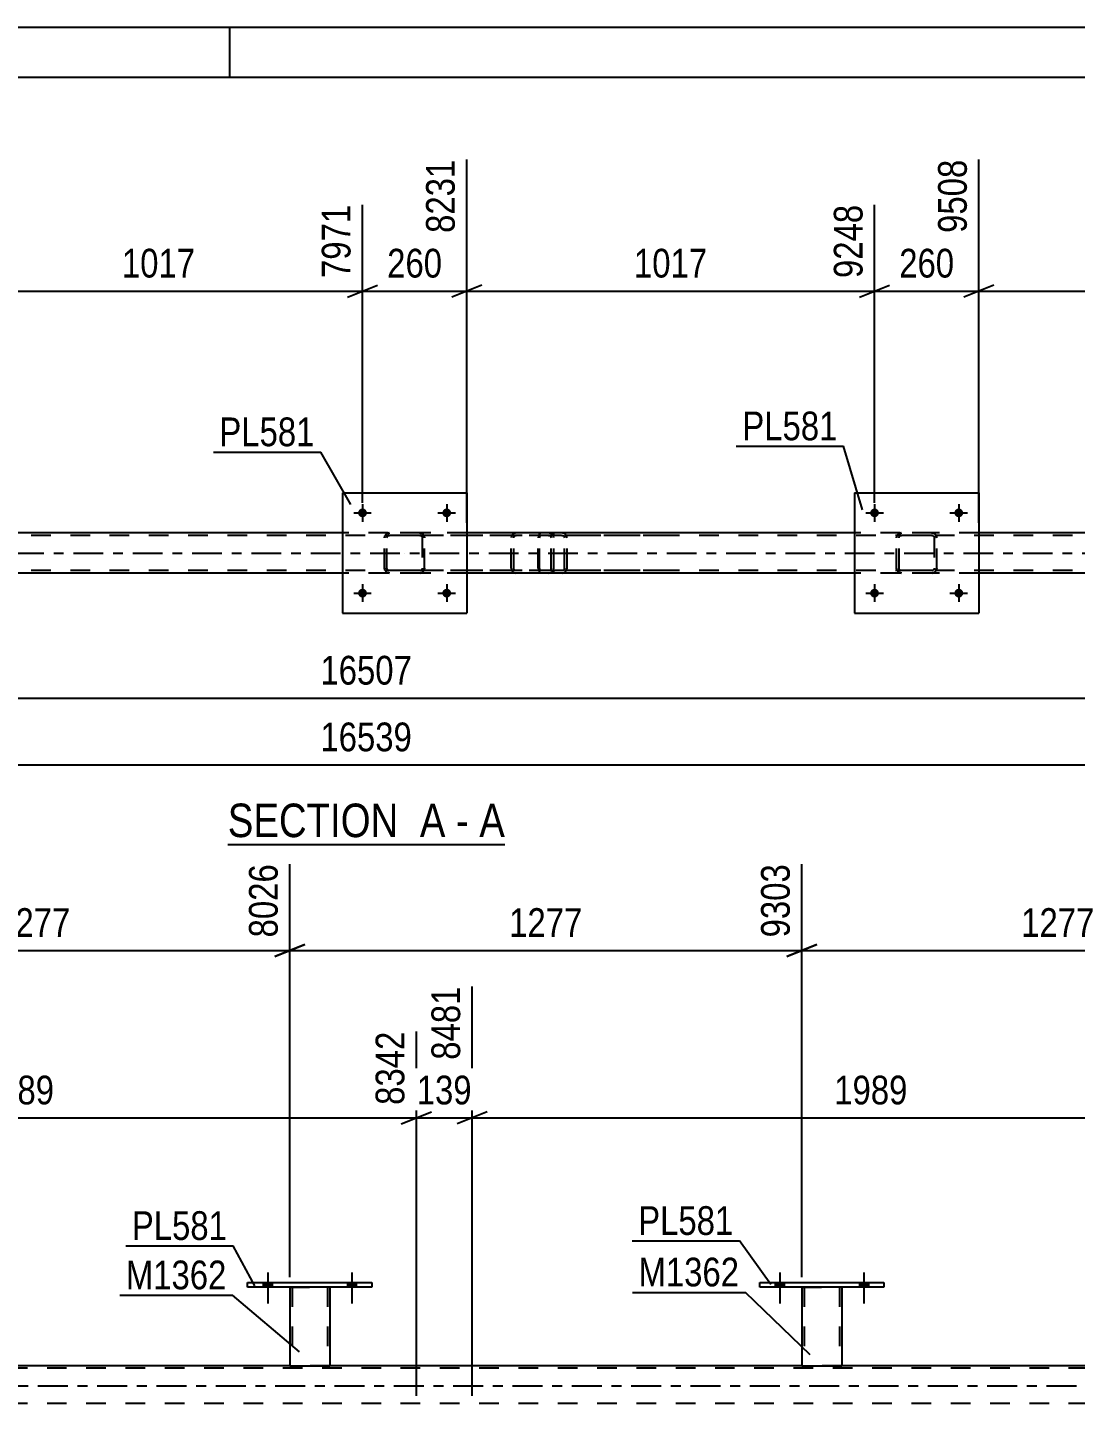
# Model space of a CAD drawing. Header units: millimetres. Extents: x 0 to 841, y 0 to 594.
# Drawn here: x 400.8 to 505.3, y 456.8 to 594 of the extents above; entities that cross this region are included whole.
import ezdxf

# ---------------------------------------------------------------- set-up
doc = ezdxf.new("R2010")
doc.units = ezdxf.units.MM
doc.linetypes.add('DXK_LINE_DOT2', pattern=[3.9198, 1.9599, -1.9599])
doc.linetypes.add('DXK_LINE_DOT3', pattern=[5.9187, 2.979, -0.9799, 0.9799, -0.9799])
doc.styles.add('Arial Narrow', font='ARIALN.TTF', dxfattribs={"height": 0.2})

# ---------------------------------------------------------------- blocks, each defined once
blk = doc.blocks.new('Unknown-318894806-1133')
at = {"color": 5, "linetype": 'Continuous'}
for p, q in [((841, 594), (0, 594)), ((421, 589), (421, 594)), ((836, 589), (5, 589))]:
    blk.add_line(p, q, dxfattribs=at)
blk = doc.blocks.new('Unknown-318894806-11 - 4784')
at = {"color": 6, "linetype": 'Continuous'}
blk.add_line((420.78, 512.52), (448.43, 512.52), dxfattribs=at)
at = {"color": 0, "linetype": 'Continuous'}
for points in [[(438.89, 513.27), (438.89, 516.77), (420.78, 516.77), (420.78, 513.27)], [(442.5, 513.27), (442.5, 516.77), (439.94, 516.77), (439.94, 513.27)], [(444.82, 513.27), (444.82, 516.77), (443.55, 516.77), (443.55, 513.27)], [(448.43, 513.27), (448.43, 516.77), (445.87, 516.77), (445.87, 513.27)]]:
    blk.add_wipeout(points, dxfattribs=at)
at = {"color": 7, "linetype": 'Continuous', "style": 'Arial Narrow'}
for s, p in [('SECTION ', (420.78, 513.27)), ('A', (439.94, 513.27)), ('A', (445.87, 513.27)), ('-', (443.55, 513.27))]:
    blk.add_text(s, height=3.34, dxfattribs=at).set_placement(p)
blk = doc.blocks.new('Bolt-318894806-4914 - 4784')
at = {"linetype": 'Continuous'}
for points in [[(434.66, 545.6, -1), (433.78, 545.6, -1)], [(443.06, 545.6, -1), (442.18, 545.6, -1)]]:
    blk.add_hatch(color=1, dxfattribs=at).paths.add_polyline_path(points)
at = {"color": 1, "linetype": 'Continuous'}
for p, q in [((434.22, 546.48), (434.22, 544.72)), ((442.62, 546.48), (442.62, 544.72)), ((433.34, 545.6), (435.1, 545.6)), ((441.74, 545.6), (443.5, 545.6))]:
    blk.add_line(p, q, dxfattribs=at)
blk = doc.blocks.new('Part-318894806-4804 - 4784')
at = {"color": 7, "linetype": 'DXK_LINE_DOT2'}
for p, q in [((452.79, 543.6), (437.8, 543.6)), ((452.79, 543.36), (437.8, 543.36)), ((449.55, 543.6), (449.36, 543.56)), ((449.37, 543.29), (449.45, 543.34)), ((449.45, 543.34), (449.55, 543.36)), ((452.98, 543.56), (452.79, 543.6)), ((452.79, 543.36), (452.88, 543.34)), ((452.88, 543.34), (452.97, 543.29)), ((449.08, 543.29), (449.04, 543.12)), ((449.04, 540.08), (449.04, 543.12)), ((449.08, 543.3), (449.08, 543.29)), ((449.3, 543.12), (449.32, 543.21)), ((449.3, 540.08), (449.3, 543.12)), ((449.32, 543.21), (449.37, 543.29)), ((452.97, 543.29), (453.02, 543.21)), ((453.02, 543.21), (453.04, 543.12)), ((453.04, 540.08), (453.04, 543.12)), ((453.26, 543.29), (453.26, 543.3)), ((453.3, 543.12), (453.26, 543.29)), ((453.3, 540.08), (453.3, 543.12)), ((452.79, 539.84), (437.8, 539.84)), ((452.79, 539.6), (437.8, 539.6)), ((449.04, 540.08), (449.08, 539.9)), ((449.32, 539.99), (449.3, 540.08)), ((449.37, 539.91), (449.32, 539.99)), ((449.36, 539.64), (449.55, 539.6)), ((449.45, 539.86), (449.37, 539.91)), ((449.55, 539.84), (449.45, 539.86)), ((452.88, 539.86), (452.79, 539.84)), ((452.79, 539.6), (452.98, 539.64)), ((452.97, 539.91), (452.88, 539.86)), ((453.02, 539.99), (452.97, 539.91)), ((453.04, 540.08), (453.02, 539.99)), ((453.26, 539.9), (453.3, 540.08))]:
    blk.add_line(p, q, dxfattribs=at)
for centre, start, end in [((449.53, 543.1), 110.7583, 155.68), ((452.81, 543.1), 24.32, 69.2417), ((449.53, 540.1), 204.32, 249.2417), ((452.81, 540.1), 290.7583, 335.68)]:
    blk.add_arc(centre, 0.496, start, end, dxfattribs=at)
blk = doc.blocks.new('Part-318894806-4817 - 4784')
at = {"color": 7, "linetype": 'DXK_LINE_DOT2'}
for p, q in [((451.83, 543.46), (451.77, 543.3)), ((451.92, 543.56), (451.83, 543.46)), ((452.02, 543.6), (451.92, 543.56)), ((451.93, 543.29), (451.97, 543.34)), ((451.97, 543.34), (452.02, 543.36)), ((464.18, 543.6), (452.02, 543.6)), ((464.18, 543.36), (452.02, 543.36)), ((453.3, 543.36), (453.3, 543.6)), ((454.31, 543.56), (454.11, 543.6)), ((454.11, 543.36), (454.21, 543.34)), ((454.21, 543.34), (454.29, 543.29)), ((451.77, 543.3), (451.75, 543.12)), ((451.75, 540.08), (451.75, 543.12)), ((451.89, 543.12), (451.9, 543.21)), ((451.89, 540.08), (451.89, 543.12)), ((451.9, 543.21), (451.93, 543.29)), ((454.29, 543.29), (454.34, 543.21)), ((454.34, 543.21), (454.36, 543.12)), ((454.36, 540.08), (454.36, 543.12)), ((454.58, 543.29), (454.58, 543.3)), ((454.62, 543.12), (454.58, 543.29)), ((454.62, 540.08), (454.62, 543.12)), ((451.75, 540.08), (451.77, 539.9)), ((451.77, 539.9), (451.83, 539.74)), ((451.83, 539.74), (451.92, 539.64)), ((451.9, 539.99), (451.89, 540.08)), ((451.93, 539.91), (451.9, 539.99)), ((451.92, 539.64), (452.02, 539.6)), ((451.97, 539.86), (451.93, 539.91)), ((452.02, 539.84), (451.97, 539.86)), ((464.18, 539.84), (452.02, 539.84)), ((464.18, 539.6), (452.02, 539.6)), ((453.3, 539.6), (453.3, 539.84)), ((454.21, 539.86), (454.11, 539.84)), ((454.11, 539.6), (454.31, 539.64)), ((454.29, 539.91), (454.21, 539.86)), ((454.34, 539.99), (454.29, 539.91)), ((454.36, 540.08), (454.34, 539.99)), ((454.58, 539.9), (454.62, 540.08))]:
    blk.add_line(p, q, dxfattribs=at)
for centre, start, end in [((454.13, 543.11), 23.8494, 68.8059), ((454.13, 540.1), 291.1941, 336.1505)]:
    blk.add_arc(centre, 0.492, start, end, dxfattribs=at)
blk = doc.blocks.new('Part-318894806-4839 - 4784')
at = {"color": 7, "linetype": 'DXK_LINE_DOT2'}
for p, q in [((436.71, 543.56), (436.9, 543.6)), ((436.9, 543.6), (436.71, 543.56)), ((436.73, 543.29), (436.81, 543.34)), ((436.81, 543.34), (436.9, 543.36)), ((439.94, 543.6), (436.9, 543.6)), ((439.94, 543.36), (436.9, 543.36)), ((439.94, 543.6), (440.12, 543.56)), ((440.12, 543.56), (439.94, 543.6)), ((439.94, 543.36), (440.03, 543.34)), ((440.03, 543.34), (440.11, 543.29)), ((436.42, 543.12), (436.45, 543.3)), ((436.45, 543.3), (436.42, 543.12)), ((436.42, 540.08), (436.42, 543.12)), ((436.66, 543.12), (436.68, 543.21)), ((436.66, 540.08), (436.66, 543.12)), ((436.68, 543.21), (436.73, 543.29)), ((440.11, 543.29), (440.16, 543.21)), ((440.16, 543.21), (440.18, 543.12)), ((440.18, 543.12), (440.18, 540.08)), ((440.38, 543.3), (440.42, 543.12)), ((440.42, 543.12), (440.38, 543.3)), ((440.42, 540.08), (440.42, 543.12)), ((436.45, 539.9), (436.42, 540.08)), ((436.42, 540.08), (436.45, 539.9)), ((436.68, 539.99), (436.66, 540.08)), ((436.73, 539.91), (436.68, 539.99)), ((436.9, 539.6), (436.71, 539.64)), ((436.71, 539.64), (436.9, 539.6)), ((436.81, 539.86), (436.73, 539.91)), ((436.9, 539.84), (436.81, 539.86)), ((439.94, 539.84), (436.9, 539.84)), ((439.94, 539.6), (436.9, 539.6)), ((440.03, 539.86), (439.94, 539.84)), ((440.12, 539.64), (439.94, 539.6)), ((439.94, 539.6), (440.12, 539.64)), ((440.11, 539.91), (440.03, 539.86)), ((440.16, 539.99), (440.11, 539.91)), ((440.18, 540.08), (440.16, 539.99)), ((440.42, 540.08), (440.38, 539.9)), ((440.38, 539.9), (440.42, 540.08))]:
    blk.add_line(p, q, dxfattribs=at)
at = {"color": 7, "linetype": 'DXK_LINE_DOT3'}
blk.add_line((438.42, 541.6), (438.42, 541.6), dxfattribs=at)
at = {"color": 7, "linetype": 'DXK_LINE_DOT2'}
for centre, start, end in [((436.9, 543.12), 112.5, 157.5), ((436.9, 543.12), 112.5, 157.5), ((439.94, 543.12), 22.5, 67.5), ((439.94, 543.12), 22.5, 67.5), ((436.9, 540.08), 202.5, 247.5), ((436.9, 540.08), 202.5, 247.5), ((439.94, 540.08), 292.5, 337.5), ((439.94, 540.08), 292.5, 337.5)]:
    blk.add_arc(centre, 0.48, start, end, dxfattribs=at)
blk = doc.blocks.new('Part-318894806-4844 - 4784')
at = {"color": 2, "linetype": 'Continuous'}
for p, q in [((432.22, 547.6), (432.22, 535.6)), ((432.22, 547.6), (444.62, 547.6)), ((444.62, 547.6), (444.62, 535.6)), ((432.22, 535.6), (444.62, 535.6))]:
    blk.add_line(p, q, dxfattribs=at)
blk = doc.blocks.new('Part-318894806-4845 - 4784')
at = {"color": 7, "linetype": 'DXK_LINE_DOT2'}
for p, q in [((487.79, 543.56), (487.98, 543.6)), ((487.98, 543.6), (487.79, 543.56)), ((487.81, 543.29), (487.89, 543.34)), ((487.89, 543.34), (487.98, 543.36)), ((491.02, 543.6), (487.98, 543.6)), ((491.02, 543.36), (487.98, 543.36)), ((491.02, 543.6), (491.2, 543.56)), ((491.2, 543.56), (491.02, 543.6)), ((491.02, 543.36), (491.11, 543.34)), ((491.11, 543.34), (491.19, 543.29)), ((487.5, 543.12), (487.53, 543.3)), ((487.53, 543.3), (487.5, 543.12)), ((487.5, 540.08), (487.5, 543.12)), ((487.74, 543.12), (487.76, 543.21)), ((487.74, 540.08), (487.74, 543.12)), ((487.76, 543.21), (487.81, 543.29)), ((491.19, 543.29), (491.24, 543.21)), ((491.24, 543.21), (491.26, 543.12)), ((491.26, 543.12), (491.26, 540.08)), ((491.46, 543.3), (491.5, 543.12)), ((491.5, 543.12), (491.46, 543.3)), ((491.5, 540.08), (491.5, 543.12)), ((487.53, 539.9), (487.5, 540.08)), ((487.5, 540.08), (487.53, 539.9)), ((487.76, 539.99), (487.74, 540.08)), ((487.81, 539.91), (487.76, 539.99)), ((487.98, 539.6), (487.79, 539.64)), ((487.79, 539.64), (487.98, 539.6)), ((487.89, 539.86), (487.81, 539.91)), ((487.98, 539.84), (487.89, 539.86)), ((491.02, 539.84), (487.98, 539.84)), ((491.02, 539.6), (487.98, 539.6)), ((491.11, 539.86), (491.02, 539.84)), ((491.2, 539.64), (491.02, 539.6)), ((491.02, 539.6), (491.2, 539.64)), ((491.19, 539.91), (491.11, 539.86)), ((491.24, 539.99), (491.19, 539.91)), ((491.26, 540.08), (491.24, 539.99)), ((491.5, 540.08), (491.46, 539.9)), ((491.46, 539.9), (491.5, 540.08))]:
    blk.add_line(p, q, dxfattribs=at)
at = {"color": 7, "linetype": 'DXK_LINE_DOT3'}
blk.add_line((489.5, 541.6), (489.5, 541.6), dxfattribs=at)
at = {"color": 7, "linetype": 'DXK_LINE_DOT2'}
for centre, start, end in [((487.98, 543.12), 112.5, 157.5), ((487.98, 543.12), 112.5, 157.5), ((491.02, 543.12), 22.5, 67.5), ((491.02, 543.12), 22.5, 67.5), ((487.98, 540.08), 202.5, 247.5), ((487.98, 540.08), 202.5, 247.5), ((491.02, 540.08), 292.5, 337.5), ((491.02, 540.08), 292.5, 337.5)]:
    blk.add_arc(centre, 0.48, start, end, dxfattribs=at)
blk = doc.blocks.new('Part-318894806-4850 - 4784')
at = {"color": 2, "linetype": 'Continuous'}
for p, q in [((483.3, 547.6), (483.3, 535.6)), ((483.3, 547.6), (495.7, 547.6)), ((495.7, 547.6), (495.7, 535.6)), ((483.3, 535.6), (495.7, 535.6))]:
    blk.add_line(p, q, dxfattribs=at)
blk = doc.blocks.new('Bolt-318894806-4916 - 4784')
at = {"linetype": 'Continuous'}
for points in [[(485.74, 545.6, -1), (484.86, 545.6, -1)], [(494.14, 545.6, -1), (493.26, 545.6, -1)]]:
    blk.add_hatch(color=1, dxfattribs=at).paths.add_polyline_path(points)
at = {"color": 1, "linetype": 'Continuous'}
for p, q in [((485.3, 546.48), (485.3, 544.72)), ((493.7, 546.48), (493.7, 544.72)), ((484.42, 545.6), (486.18, 545.6)), ((492.82, 545.6), (494.58, 545.6))]:
    blk.add_line(p, q, dxfattribs=at)
blk = doc.blocks.new('Bolt-318894806-4915 - 4784')
at = {"linetype": 'Continuous'}
for points in [[(485.74, 537.6, -1), (484.86, 537.6, -1)], [(494.14, 537.6, -1), (493.26, 537.6, -1)]]:
    blk.add_hatch(color=1, dxfattribs=at).paths.add_polyline_path(points)
at = {"color": 1, "linetype": 'Continuous'}
for p, q in [((485.3, 538.48), (485.3, 536.72)), ((493.7, 538.48), (493.7, 536.72)), ((484.42, 537.6), (486.18, 537.6)), ((492.82, 537.6), (494.58, 537.6))]:
    blk.add_line(p, q, dxfattribs=at)
blk = doc.blocks.new('Bolt-318894806-4913 - 4784')
at = {"linetype": 'Continuous'}
for points in [[(434.66, 537.6, -1), (433.78, 537.6, -1)], [(443.06, 537.6, -1), (442.18, 537.6, -1)]]:
    blk.add_hatch(color=1, dxfattribs=at).paths.add_polyline_path(points)
at = {"color": 1, "linetype": 'Continuous'}
for p, q in [((434.22, 538.48), (434.22, 536.72)), ((442.62, 538.48), (442.62, 536.72)), ((433.34, 537.6), (435.1, 537.6)), ((441.74, 537.6), (443.5, 537.6))]:
    blk.add_line(p, q, dxfattribs=at)
blk = doc.blocks.new('Part-318894806-4962 - 4784')
at = {"color": 7, "linetype": 'DXK_LINE_DOT2'}
for p, q in [((716.7, 543.36), (115.36, 543.36)), ((444.62, 543.6), (432.22, 543.6)), ((495.7, 543.6), (483.3, 543.6)), ((716.7, 539.84), (115.36, 539.84)), ((444.62, 539.6), (432.22, 539.6)), ((495.7, 539.6), (483.3, 539.6))]:
    blk.add_line(p, q, dxfattribs=at)
at = {"color": 2, "linetype": 'Continuous'}
for p, q in [((432.22, 543.6), (393.54, 543.6)), ((483.3, 543.6), (444.62, 543.6)), ((534.38, 543.6), (495.7, 543.6)), ((432.22, 539.6), (393.54, 539.6)), ((483.3, 539.6), (444.62, 539.6)), ((534.38, 539.6), (495.7, 539.6))]:
    blk.add_line(p, q, dxfattribs=at)
at = {"color": 7, "linetype": 'DXK_LINE_DOT3'}
blk.add_line((115.36, 541.6), (716.7, 541.6), dxfattribs=at)
blk = doc.blocks.new('Part-318894806-3315 - 3231')
at = {"color": 2, "linetype": 'Continuous'}
for p, q in [((422.76, 468.87), (435.16, 468.87)), ((422.76, 468.39), (422.76, 468.87)), ((435.16, 468.39), (422.76, 468.39)), ((435.16, 468.87), (435.16, 468.39))]:
    blk.add_line(p, q, dxfattribs=at)
blk = doc.blocks.new('Part-318894806-3288 - 3231')
at = {"color": 2, "linetype": 'Continuous'}
for p, q in [((426.96, 468.39), (426.96, 460.55)), ((430.96, 468.39), (430.96, 460.55)), ((426.96, 460.55), (430.96, 460.55))]:
    blk.add_line(p, q, dxfattribs=at)
at = {"color": 7, "linetype": 'DXK_LINE_DOT2'}
for p, q in [((426.96, 468.39), (430.96, 468.39)), ((426.96, 468.39), (426.96, 468.39)), ((426.96, 468.39), (426.96, 468.39)), ((427.2, 468.39), (427.2, 460.55)), ((430.72, 468.39), (430.72, 460.55)), ((430.96, 468.39), (430.96, 468.39)), ((430.96, 468.39), (430.96, 468.39)), ((430.67, 460.55), (430.7, 460.55)), ((430.67, 460.55), (430.7, 460.55)), ((430.7, 460.55), (430.72, 460.55)), ((430.7, 460.55), (430.72, 460.55))]:
    blk.add_line(p, q, dxfattribs=at)
blk = doc.blocks.new('Part-318894806-3305 - 3231')
at = {"color": 2, "linetype": 'Continuous'}
for p, q in [((473.84, 468.87), (486.24, 468.87)), ((473.84, 468.39), (473.84, 468.87)), ((486.24, 468.39), (473.84, 468.39)), ((486.24, 468.87), (486.24, 468.39))]:
    blk.add_line(p, q, dxfattribs=at)
blk = doc.blocks.new('Part-318894806-3310 - 3231')
at = {"color": 2, "linetype": 'Continuous'}
for p, q in [((478.04, 468.39), (478.04, 460.55)), ((482.04, 468.39), (482.04, 460.55)), ((478.04, 460.55), (482.04, 460.55))]:
    blk.add_line(p, q, dxfattribs=at)
at = {"color": 7, "linetype": 'DXK_LINE_DOT2'}
for p, q in [((478.04, 468.39), (482.04, 468.39)), ((478.04, 468.39), (478.04, 468.39)), ((478.04, 468.39), (478.04, 468.39)), ((478.28, 468.39), (478.28, 460.55)), ((481.8, 468.39), (481.8, 460.55)), ((482.04, 468.39), (482.04, 468.39)), ((482.04, 468.39), (482.04, 468.39)), ((481.75, 460.55), (481.79, 460.55)), ((481.75, 460.55), (481.79, 460.55)), ((481.79, 460.55), (481.8, 460.55)), ((481.79, 460.55), (481.8, 460.55))]:
    blk.add_line(p, q, dxfattribs=at)
blk = doc.blocks.new('Bolt-318894806-3455 - 3231')
at = {"linetype": 'Continuous'}
for points in [[(475.4, 468.39), (476.28, 468.39), (476.28, 468.87), (475.4, 468.87)], [(483.8, 468.39), (484.68, 468.39), (484.68, 468.87), (483.8, 468.87)]]:
    blk.add_hatch(color=1, dxfattribs=at).paths.add_polyline_path(points)
at = {"color": 1, "linetype": 'Continuous'}
for p, q in [((475.84, 469.87), (475.84, 466.75)), ((484.24, 469.87), (484.24, 466.75)), ((475.4, 468.87), (475.4, 468.39)), ((476.28, 468.87), (476.28, 468.39)), ((483.8, 468.87), (483.8, 468.39)), ((484.68, 468.87), (484.68, 468.39))]:
    blk.add_line(p, q, dxfattribs=at)
blk = doc.blocks.new('Bolt-318894806-3456 - 3231')
at = {"linetype": 'Continuous'}
for points in [[(475.4, 468.39), (476.28, 468.39), (476.28, 468.87), (475.4, 468.87)], [(483.8, 468.39), (484.68, 468.39), (484.68, 468.87), (483.8, 468.87)]]:
    blk.add_hatch(color=1, dxfattribs=at).paths.add_polyline_path(points)
at = {"color": 1, "linetype": 'Continuous'}
for p, q in [((475.84, 469.87), (475.84, 466.75)), ((484.24, 469.87), (484.24, 466.75)), ((475.4, 468.87), (475.4, 468.39)), ((476.28, 468.87), (476.28, 468.39)), ((483.8, 468.87), (483.8, 468.39)), ((484.68, 468.87), (484.68, 468.39))]:
    blk.add_line(p, q, dxfattribs=at)
blk = doc.blocks.new('Bolt-318894806-3481 - 3231')
at = {"linetype": 'Continuous'}
for points in [[(424.32, 468.39), (425.2, 468.39), (425.2, 468.87), (424.32, 468.87)], [(432.72, 468.39), (433.6, 468.39), (433.6, 468.87), (432.72, 468.87)]]:
    blk.add_hatch(color=1, dxfattribs=at).paths.add_polyline_path(points)
at = {"color": 1, "linetype": 'Continuous'}
for p, q in [((424.76, 469.87), (424.76, 466.75)), ((433.16, 469.87), (433.16, 466.75)), ((424.32, 468.87), (424.32, 468.39)), ((425.2, 468.87), (425.2, 468.39)), ((432.72, 468.87), (432.72, 468.39)), ((433.6, 468.87), (433.6, 468.39))]:
    blk.add_line(p, q, dxfattribs=at)
blk = doc.blocks.new('Bolt-318894806-3482 - 3231')
at = {"linetype": 'Continuous'}
for points in [[(424.32, 468.39), (425.2, 468.39), (425.2, 468.87), (424.32, 468.87)], [(432.72, 468.39), (433.6, 468.39), (433.6, 468.87), (432.72, 468.87)]]:
    blk.add_hatch(color=1, dxfattribs=at).paths.add_polyline_path(points)
at = {"color": 1, "linetype": 'Continuous'}
for p, q in [((424.76, 469.87), (424.76, 466.75)), ((433.16, 469.87), (433.16, 466.75)), ((424.32, 468.87), (424.32, 468.39)), ((425.2, 468.87), (425.2, 468.39)), ((432.72, 468.87), (432.72, 468.39)), ((433.6, 468.87), (433.6, 468.39))]:
    blk.add_line(p, q, dxfattribs=at)
blk = doc.blocks.new('Part-318894806-3655 - 3231')
at = {"color": 7, "linetype": 'DXK_LINE_DOT2'}
for p, q in [((749.65, 460.31), (105.91, 460.31)), ((430.96, 460.55), (426.96, 460.55)), ((482.04, 460.55), (478.04, 460.55)), ((749.65, 456.79), (105.91, 456.79))]:
    blk.add_line(p, q, dxfattribs=at)
at = {"color": 2, "linetype": 'Continuous'}
for p, q in [((426.96, 460.55), (277.72, 460.55)), ((478.04, 460.55), (430.96, 460.55)), ((529.12, 460.55), (482.04, 460.55))]:
    blk.add_line(p, q, dxfattribs=at)
at = {"color": 7, "linetype": 'DXK_LINE_DOT3'}
blk.add_line((105.91, 458.55), (749.65, 458.55), dxfattribs=at)
blk = doc.blocks.new('StraightDimension-318894806-5026 - 4784')
at = {"color": 7, "linetype": 'Continuous'}
blk.add_line((115.36, 527.13), (753.82, 527.13), dxfattribs=at)
at = {"color": 0}
blk.add_wipeout([(439.76, 527.88), (439.76, 532.08), (429.42, 532.08), (429.42, 527.88)], dxfattribs=at)
at = {"color": 3, "style": 'Arial Narrow'}
blk.add_text('16507', height=2.863, dxfattribs=at).set_placement((430.02, 528.48))
blk = doc.blocks.new('StraightDimension-318894806-5314 - 4784')
at = {"color": 7, "linetype": 'Continuous'}
for p, q in [((393.54, 544.6), (393.54, 580.83)), ((434.22, 546.6), (434.22, 576.33)), ((395.04, 568.32), (392.04, 567.12)), ((432.72, 567.12), (435.72, 568.32)), ((393.54, 567.72), (434.22, 567.72))]:
    blk.add_line(p, q, dxfattribs=at)
at = {"color": 0}
blk.add_wipeout([(418.13, 568.47), (418.13, 572.67), (409.62, 572.67), (409.62, 568.47)], dxfattribs=at)
at = {"color": 3, "style": 'Arial Narrow'}
blk.add_text('1017', height=2.863, dxfattribs=at).set_placement((410.22, 569.07))
at = {"color": 0, "linetype": 'Continuous'}
blk.add_wipeout([(433.62, 576.93), (429.42, 576.93), (429.42, 568.42), (433.62, 568.42)], dxfattribs=at)
at = {"color": 3, "linetype": 'Continuous', "style": 'Arial Narrow'}
blk.add_text('7971', height=2.863, rotation=90.0002, dxfattribs=at).set_placement((433.02, 569.02))
blk = doc.blocks.new('StraightDimension-318894806-5334 - 4784')
at = {"color": 7, "linetype": 'Continuous'}
for p, q in [((444.62, 544.6), (444.62, 580.83)), ((434.22, 546.6), (434.22, 576.33)), ((432.72, 567.12), (435.72, 568.32)), ((446.12, 568.32), (443.12, 567.12)), ((434.22, 567.72), (444.62, 567.72))]:
    blk.add_line(p, q, dxfattribs=at)
at = {"color": 0}
blk.add_wipeout([(442.76, 568.47), (442.76, 572.67), (436.08, 572.67), (436.08, 568.47)], dxfattribs=at)
at = {"color": 3, "style": 'Arial Narrow'}
blk.add_text('260', height=2.863, dxfattribs=at).set_placement((436.68, 569.07))
at = {"color": 0, "linetype": 'Continuous'}
blk.add_wipeout([(444.02, 581.43), (439.82, 581.43), (439.82, 572.92), (444.02, 572.92)], dxfattribs=at)
at = {"color": 3, "linetype": 'Continuous', "style": 'Arial Narrow'}
blk.add_text('8231', height=2.863, rotation=90.0002, dxfattribs=at).set_placement((443.42, 573.52))
blk = doc.blocks.new('StraightDimension-318894806-5354 - 4784')
at = {"color": 7, "linetype": 'Continuous'}
for p, q in [((444.62, 544.6), (444.62, 580.83)), ((485.3, 546.6), (485.3, 576.33)), ((446.12, 568.32), (443.12, 567.12)), ((483.8, 567.12), (486.8, 568.32)), ((444.62, 567.72), (485.3, 567.72))]:
    blk.add_line(p, q, dxfattribs=at)
at = {"color": 0}
blk.add_wipeout([(469.21, 568.47), (469.21, 572.67), (460.7, 572.67), (460.7, 568.47)], dxfattribs=at)
at = {"color": 3, "style": 'Arial Narrow'}
blk.add_text('1017', height=2.863, dxfattribs=at).set_placement((461.3, 569.07))
at = {"color": 0, "linetype": 'Continuous'}
blk.add_wipeout([(484.7, 576.93), (480.5, 576.93), (480.5, 568.42), (484.7, 568.42)], dxfattribs=at)
at = {"color": 3, "linetype": 'Continuous', "style": 'Arial Narrow'}
blk.add_text('9248', height=2.863, rotation=90.0002, dxfattribs=at).set_placement((484.1, 569.02))
blk = doc.blocks.new('StraightDimension-318894806-5374 - 4784')
at = {"color": 7, "linetype": 'Continuous'}
for p, q in [((495.7, 544.6), (495.7, 580.83)), ((485.3, 546.6), (485.3, 576.33)), ((483.8, 567.12), (486.8, 568.32)), ((497.2, 568.32), (494.2, 567.12)), ((485.3, 567.72), (495.7, 567.72))]:
    blk.add_line(p, q, dxfattribs=at)
at = {"color": 0}
blk.add_wipeout([(493.84, 568.47), (493.84, 572.67), (487.16, 572.67), (487.16, 568.47)], dxfattribs=at)
at = {"color": 3, "style": 'Arial Narrow'}
blk.add_text('260', height=2.863, dxfattribs=at).set_placement((487.76, 569.07))
at = {"color": 0, "linetype": 'Continuous'}
blk.add_wipeout([(495.1, 581.43), (490.9, 581.43), (490.9, 572.92), (495.1, 572.92)], dxfattribs=at)
at = {"color": 3, "linetype": 'Continuous', "style": 'Arial Narrow'}
blk.add_text('9508', height=2.863, rotation=90.0002, dxfattribs=at).set_placement((494.5, 573.52))
blk = doc.blocks.new('StraightDimension-318894806-5394 - 4784')
at = {"color": 7, "linetype": 'Continuous'}
for p, q in [((495.7, 544.6), (495.7, 580.83)), ((536.38, 546.6), (536.38, 578.16)), ((497.2, 568.32), (494.2, 567.12)), ((534.88, 567.12), (537.88, 568.32)), ((495.7, 567.72), (536.38, 567.72))]:
    blk.add_line(p, q, dxfattribs=at)
at = {"color": 0}
blk.add_wipeout([(520.29, 568.47), (520.29, 572.67), (511.78, 572.67), (511.78, 568.47)], dxfattribs=at)
at = {"color": 3, "style": 'Arial Narrow'}
blk.add_text('1017', height=2.863, dxfattribs=at).set_placement((512.38, 569.07))
at = {"color": 0, "linetype": 'Continuous'}
blk.add_wipeout([(535.78, 578.76), (531.58, 578.76), (531.58, 568.42), (535.78, 568.42)], dxfattribs=at)
at = {"color": 3, "linetype": 'Continuous', "style": 'Arial Narrow'}
blk.add_text('10525', height=2.863, rotation=90.0002, dxfattribs=at).set_placement((535.18, 569.02))
blk = doc.blocks.new('StraightDimension-318894806-5602 - 4784')
at = {"color": 7, "linetype": 'Continuous'}
blk.add_line((114.72, 520.48), (754.46, 520.48), dxfattribs=at)
at = {"color": 0}
blk.add_wipeout([(439.76, 521.23), (439.76, 525.43), (429.42, 525.43), (429.42, 521.23)], dxfattribs=at)
at = {"color": 3, "style": 'Arial Narrow'}
blk.add_text('16539', height=2.863, dxfattribs=at).set_placement((430.02, 521.83))
blk = doc.blocks.new('StraightDimension-318894806-4548 - 3231')
at = {"color": 7, "linetype": 'Continuous'}
for p, q in [((445.16, 457.55), (445.16, 498.38)), ((524.72, 457.55), (524.72, 495.71)), ((446.66, 485.87), (443.66, 484.67)), ((523.22, 484.67), (526.22, 485.87)), ((445.16, 485.27), (524.72, 485.27))]:
    blk.add_line(p, q, dxfattribs=at)
at = {"color": 0}
blk.add_wipeout([(489.2, 486.02), (489.2, 490.22), (480.68, 490.22), (480.68, 486.02)], dxfattribs=at)
at = {"color": 3, "style": 'Arial Narrow'}
blk.add_text('1989', height=2.863, dxfattribs=at).set_placement((481.28, 486.62))
at = {"color": 0, "linetype": 'Continuous'}
blk.add_wipeout([(524.12, 496.31), (519.92, 496.31), (519.92, 485.97), (524.12, 485.97)], dxfattribs=at)
at = {"color": 3, "linetype": 'Continuous', "style": 'Arial Narrow'}
blk.add_text('10470', height=2.863, rotation=90.0002, dxfattribs=at).set_placement((523.52, 486.57))
blk = doc.blocks.new('StraightDimension-318894806-3900 - 3231')
at = {"color": 7, "linetype": 'Continuous'}
for p, q in [((529.12, 469.39), (529.12, 512.41)), ((478.04, 469.39), (478.04, 510.58)), ((479.54, 502.57), (476.54, 501.37)), ((527.62, 501.37), (530.62, 502.57)), ((478.04, 501.97), (529.12, 501.97))]:
    blk.add_line(p, q, dxfattribs=at)
at = {"color": 0}
blk.add_wipeout([(507.84, 502.72), (507.84, 506.92), (499.33, 506.92), (499.33, 502.72)], dxfattribs=at)
at = {"color": 3, "style": 'Arial Narrow'}
blk.add_text('1277', height=2.863, dxfattribs=at).set_placement((499.93, 503.32))
at = {"color": 0, "linetype": 'Continuous'}
blk.add_wipeout([(528.52, 513.01), (524.32, 513.01), (524.32, 502.67), (528.52, 502.67)], dxfattribs=at)
at = {"color": 3, "linetype": 'Continuous', "style": 'Arial Narrow'}
blk.add_text('10580', height=2.863, rotation=90.0002, dxfattribs=at).set_placement((527.92, 503.27))
blk = doc.blocks.new('StraightDimension-318894806-3910 - 3231')
at = {"color": 7, "linetype": 'Continuous'}
for p, q in [((426.96, 469.39), (426.96, 510.58)), ((478.04, 469.39), (478.04, 510.58)), ((428.46, 502.57), (425.46, 501.37)), ((476.54, 501.37), (479.54, 502.57)), ((426.96, 501.97), (478.04, 501.97))]:
    blk.add_line(p, q, dxfattribs=at)
at = {"color": 0}
blk.add_wipeout([(456.76, 502.72), (456.76, 506.92), (448.25, 506.92), (448.25, 502.72)], dxfattribs=at)
at = {"color": 3, "style": 'Arial Narrow'}
blk.add_text('1277', height=2.863, dxfattribs=at).set_placement((448.85, 503.32))
at = {"color": 0, "linetype": 'Continuous'}
blk.add_wipeout([(477.44, 511.18), (473.24, 511.18), (473.24, 502.67), (477.44, 502.67)], dxfattribs=at)
at = {"color": 3, "linetype": 'Continuous', "style": 'Arial Narrow'}
blk.add_text('9303', height=2.863, rotation=90.0002, dxfattribs=at).set_placement((476.84, 503.27))
blk = doc.blocks.new('StraightDimension-318894806-3920 - 3231')
at = {"color": 7, "linetype": 'Continuous'}
for p, q in [((375.88, 469.39), (375.88, 510.58)), ((426.96, 469.39), (426.96, 510.58)), ((377.38, 502.57), (374.38, 501.37)), ((425.46, 501.37), (428.46, 502.57)), ((375.88, 501.97), (426.96, 501.97))]:
    blk.add_line(p, q, dxfattribs=at)
at = {"color": 0}
blk.add_wipeout([(405.68, 502.72), (405.68, 506.92), (397.17, 506.92), (397.17, 502.72)], dxfattribs=at)
at = {"color": 3, "style": 'Arial Narrow'}
blk.add_text('1277', height=2.863, dxfattribs=at).set_placement((397.77, 503.32))
at = {"color": 0, "linetype": 'Continuous'}
blk.add_wipeout([(426.36, 511.18), (422.16, 511.18), (422.16, 502.67), (426.36, 502.67)], dxfattribs=at)
at = {"color": 3, "linetype": 'Continuous', "style": 'Arial Narrow'}
blk.add_text('8026', height=2.863, rotation=90.0002, dxfattribs=at).set_placement((425.76, 503.27))
blk = doc.blocks.new('StraightDimension-318894806-4510 - 3231')
at = {"color": 7, "linetype": 'Continuous'}
for p, q in [((360.03, 457.55), (360.03, 498.38)), ((439.59, 457.55), (439.59, 493.88)), ((361.53, 485.87), (358.53, 484.67)), ((438.09, 484.67), (441.09, 485.87)), ((360.03, 485.27), (439.59, 485.27))]:
    blk.add_line(p, q, dxfattribs=at)
at = {"color": 0}
blk.add_wipeout([(404.06, 486.02), (404.06, 490.22), (395.55, 490.22), (395.55, 486.02)], dxfattribs=at)
at = {"color": 3, "style": 'Arial Narrow'}
blk.add_text('1989', height=2.863, dxfattribs=at).set_placement((396.15, 486.62))
at = {"color": 0, "linetype": 'Continuous'}
blk.add_wipeout([(438.99, 494.48), (434.79, 494.48), (434.79, 485.97), (438.99, 485.97)], dxfattribs=at)
at = {"color": 3, "linetype": 'Continuous', "style": 'Arial Narrow'}
blk.add_text('8342', height=2.863, rotation=90.0002, dxfattribs=at).set_placement((438.39, 486.57))
blk = doc.blocks.new('StraightDimension-318894806-4529 - 3231')
at = {"color": 7, "linetype": 'Continuous'}
for p, q in [((445.16, 457.55), (445.16, 498.38)), ((439.59, 457.55), (439.59, 493.88)), ((438.09, 484.67), (441.09, 485.87)), ((446.66, 485.87), (443.66, 484.67)), ((439.59, 485.27), (445.16, 485.27))]:
    blk.add_line(p, q, dxfattribs=at)
at = {"color": 0}
blk.add_wipeout([(445.72, 486.02), (445.72, 490.22), (439.03, 490.22), (439.03, 486.02)], dxfattribs=at)
at = {"color": 3, "style": 'Arial Narrow'}
blk.add_text('139', height=2.863, dxfattribs=at).set_placement((439.63, 486.62))
at = {"color": 0, "linetype": 'Continuous'}
blk.add_wipeout([(444.56, 498.98), (440.36, 498.98), (440.36, 490.47), (444.56, 490.47)], dxfattribs=at)
at = {"color": 3, "linetype": 'Continuous', "style": 'Arial Narrow'}
blk.add_text('8481', height=2.863, rotation=90.0002, dxfattribs=at).set_placement((443.96, 491.07))
blk = doc.blocks.new('Mark-318894806-4840 - 4784')
at = {"color": 0}
blk.add_wipeout([(429.45, 552.25), (429.45, 555.25), (419.94, 555.25), (419.94, 552.25)], dxfattribs=at)
blk.add_wipeout([(429.45, 552.25), (429.45, 555.25), (419.94, 555.25), (419.94, 552.25)], dxfattribs=at)
at = {"color": 30, "linetype": 'Continuous'}
for p in [(419.34, 551.65), (433.05, 546.45)]:
    blk.add_line(p, (430.05, 551.65), dxfattribs=at)
at = {"color": 3, "style": 'Arial Narrow'}
blk.add_text('PL581', height=2.863, dxfattribs=at).set_placement((419.94, 552.25))
blk = doc.blocks.new('Mark-318894806-4846 - 4784')
at = {"color": 0}
blk.add_wipeout([(481.61, 552.84), (481.61, 555.84), (472.11, 555.84), (472.11, 552.84)], dxfattribs=at)
blk.add_wipeout([(481.61, 552.84), (481.61, 555.84), (472.11, 555.84), (472.11, 552.84)], dxfattribs=at)
at = {"color": 30, "linetype": 'Continuous'}
for p in [(471.51, 552.24), (484.09, 545.92)]:
    blk.add_line(p, (482.21, 552.24), dxfattribs=at)
at = {"color": 3, "style": 'Arial Narrow'}
blk.add_text('PL581', height=2.863, dxfattribs=at).set_placement((472.11, 552.84))
blk = doc.blocks.new('Mark-318894806-3284 - 3231')
at = {"color": 0}
blk.add_wipeout([(420.66, 468.18), (420.66, 471.18), (410.61, 471.18), (410.61, 468.18)], dxfattribs=at)
blk.add_wipeout([(420.66, 468.18), (420.66, 471.18), (410.61, 471.18), (410.61, 468.18)], dxfattribs=at)
at = {"color": 30, "linetype": 'Continuous'}
for p in [(410.01, 467.58), (427.94, 461.93)]:
    blk.add_line(p, (421.26, 467.58), dxfattribs=at)
at = {"color": 3, "style": 'Arial Narrow'}
blk.add_text('M1362', height=2.863, dxfattribs=at).set_placement((410.61, 468.18))
blk = doc.blocks.new('Mark-318894806-3301 - 3231')
at = {"color": 0}
blk.add_wipeout([(471.23, 473.6), (471.23, 476.6), (461.72, 476.6), (461.72, 473.6)], dxfattribs=at)
blk.add_wipeout([(471.23, 473.6), (471.23, 476.6), (461.72, 476.6), (461.72, 473.6)], dxfattribs=at)
at = {"color": 30, "linetype": 'Continuous'}
for p in [(461.12, 473), (474.96, 468.66)]:
    blk.add_line(p, (471.83, 473), dxfattribs=at)
at = {"color": 3, "style": 'Arial Narrow'}
blk.add_text('PL581', height=2.863, dxfattribs=at).set_placement((461.72, 473.6))
blk = doc.blocks.new('Mark-318894806-3306 - 3231')
at = {"color": 0}
blk.add_wipeout([(471.81, 468.47), (471.81, 471.47), (461.75, 471.47), (461.75, 468.47)], dxfattribs=at)
blk.add_wipeout([(471.81, 468.47), (471.81, 471.47), (461.75, 471.47), (461.75, 468.47)], dxfattribs=at)
at = {"color": 30, "linetype": 'Continuous'}
for p in [(461.15, 467.87), (478.86, 461.66)]:
    blk.add_line(p, (472.41, 467.87), dxfattribs=at)
at = {"color": 3, "style": 'Arial Narrow'}
blk.add_text('M1362', height=2.863, dxfattribs=at).set_placement((461.75, 468.47))
blk = doc.blocks.new('Mark-318894806-3311 - 3231')
at = {"color": 0}
blk.add_wipeout([(420.71, 473.1), (420.71, 476.1), (411.21, 476.1), (411.21, 473.1)], dxfattribs=at)
blk.add_wipeout([(420.71, 473.1), (420.71, 476.1), (411.21, 476.1), (411.21, 473.1)], dxfattribs=at)
at = {"color": 30, "linetype": 'Continuous'}
for p in [(410.61, 472.5), (423.49, 468.52)]:
    blk.add_line(p, (421.31, 472.5), dxfattribs=at)
at = {"color": 3, "style": 'Arial Narrow'}
blk.add_text('PL581', height=2.863, dxfattribs=at).set_placement((411.21, 473.1))

msp = doc.modelspace()

# ---------------------------------------------------------------- block references
for name in ['Unknown-318894806-1133', 'Part-318894806-4844 - 4784', 'Part-318894806-4850 - 4784', 'Bolt-318894806-4914 - 4784', 'Bolt-318894806-4916 - 4784', 'Part-318894806-4962 - 4784', 'Part-318894806-4839 - 4784', 'Part-318894806-4804 - 4784', 'Part-318894806-4817 - 4784', 'Part-318894806-4845 - 4784', 'Bolt-318894806-4913 - 4784', 'Bolt-318894806-4915 - 4784', 'Bolt-318894806-3481 - 3231', 'Bolt-318894806-3482 - 3231', 'Bolt-318894806-3455 - 3231', 'Bolt-318894806-3456 - 3231', 'Part-318894806-3315 - 3231', 'Part-318894806-3288 - 3231', 'Part-318894806-3305 - 3231', 'Part-318894806-3310 - 3231', 'Part-318894806-3655 - 3231']:
    msp.add_blockref(name, (0, 0))

# ---------------------------------------------------------------- next in the draw order: block references
for name in ['StraightDimension-318894806-5314 - 4784', 'StraightDimension-318894806-5026 - 4784', 'Unknown-318894806-11 - 4784', 'StraightDimension-318894806-4548 - 3231']:
    msp.add_blockref(name, (0, 0))

# ---------------------------------------------------------------- next in the draw order: block references
for name in ['StraightDimension-318894806-5334 - 4784', 'StraightDimension-318894806-5602 - 4784', 'StraightDimension-318894806-3900 - 3231']:
    msp.add_blockref(name, (0, 0))

# ---------------------------------------------------------------- next in the draw order: block references
for name in ['StraightDimension-318894806-5354 - 4784', 'Mark-318894806-4840 - 4784', 'StraightDimension-318894806-3910 - 3231']:
    msp.add_blockref(name, (0, 0))

# ---------------------------------------------------------------- next in the draw order: block references
for name in ['StraightDimension-318894806-5374 - 4784', 'StraightDimension-318894806-3920 - 3231', 'Mark-318894806-3301 - 3231']:
    msp.add_blockref(name, (0, 0))

# ---------------------------------------------------------------- next in the draw order: block references
for name in ['StraightDimension-318894806-5394 - 4784', 'Mark-318894806-4846 - 4784', 'StraightDimension-318894806-4510 - 3231', 'Mark-318894806-3306 - 3231']:
    msp.add_blockref(name, (0, 0))

# ---------------------------------------------------------------- next in the draw order: block references
for name in ['StraightDimension-318894806-4529 - 3231', 'Mark-318894806-3284 - 3231']:
    msp.add_blockref(name, (0, 0))

# ---------------------------------------------------------------- next in the draw order: block references
msp.add_blockref('Mark-318894806-3311 - 3231', (0, 0))

doc.saveas('drawing.dxf')
